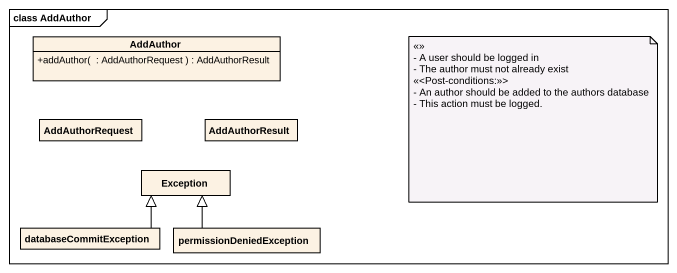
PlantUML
@startuml
mainframe class AddAuthor
hide circle
hide empty members
skinparam classAttributeIconSize 0
class AddAuthor {
  +addAuthor(  : AddAuthorRequest ) : AddAuthorResult
}
class AddAuthorRequest
class AddAuthorResult
class "Exception" as Exception_
class databaseCommitException
class permissionDeniedException
databaseCommitException -right-|> Exception_
permissionDeniedException -up-|> Exception_
note as N1
  <<>>
  - A user should be logged in
  - The author must not already exist
  <<<Post-conditions:>>>
  - An author should be added to the authors database
  - This action must be logged.
end note
@enduml
